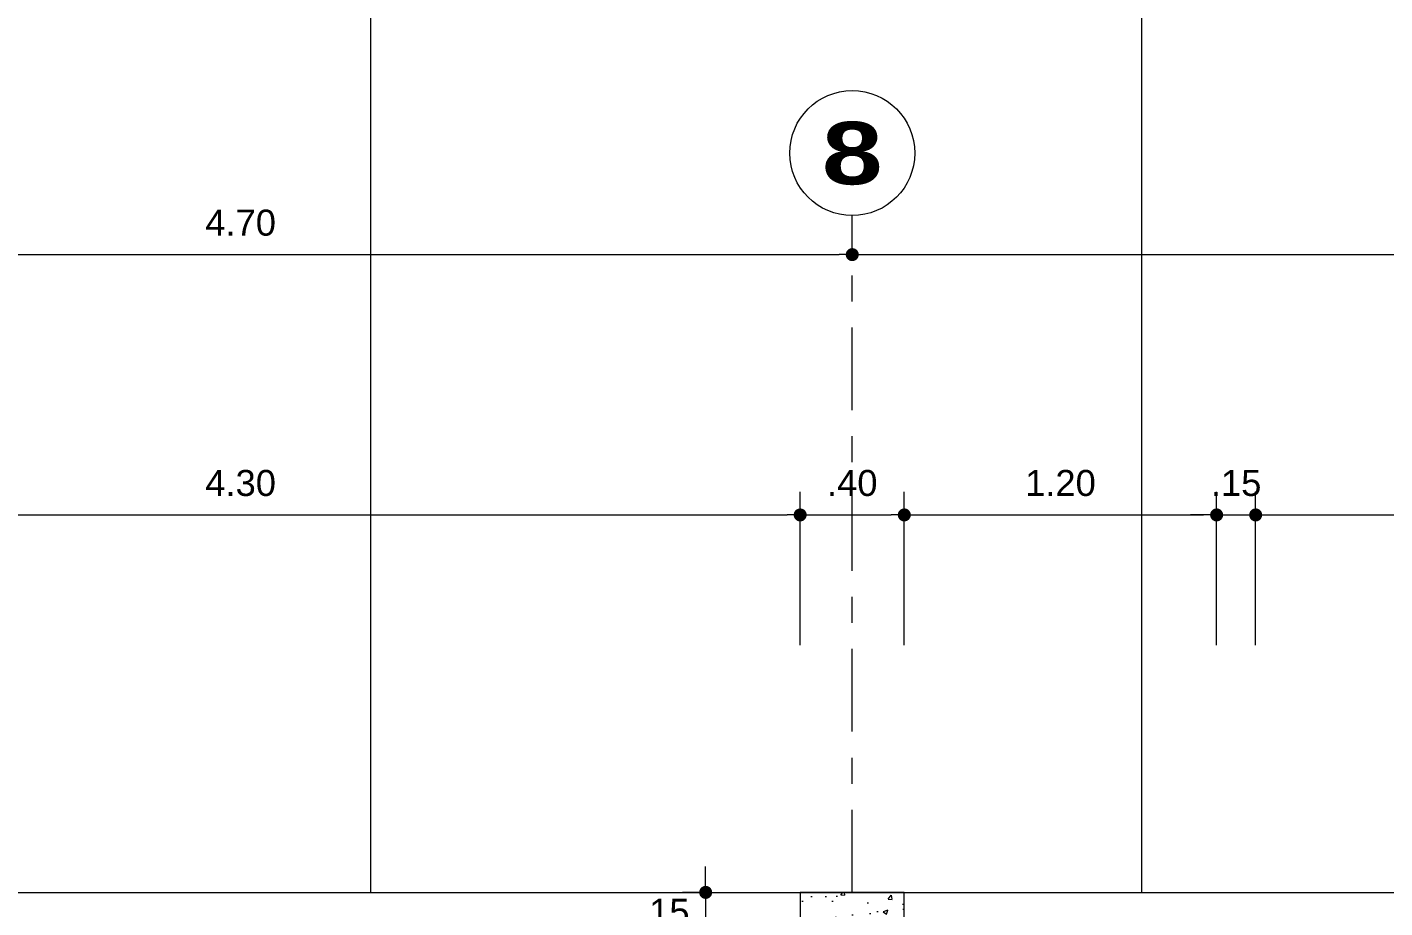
# Model space of a CAD drawing. Header units: millimetres. Extents: x 2178 to 2304, y 1220 to 1359.
# Drawn here: x 2195.31 to 2200.52, y 1343.91 to 1347.29 of the extents above; entities that cross this region are included whole.
import ezdxf
from ezdxf.enums import TextEntityAlignment as Align

# ---------------------------------------------------------------- set-up
doc = ezdxf.new("R2010")
doc.units = ezdxf.units.MM
doc.linetypes.add('CENTER', pattern=[50.800000000000004, 31.75, -6.35, 6.35, -6.35])
doc.layers.get('0').update_dxf_attribs({"lineweight": 0})
for name, color, linetype, lineweight in [('COTAS', 40, 'Continuous', 20), ('Ejes22', 50, 'CENTER', 9), ('PLUMA 7', 10, 'Continuous', 0)]:
    doc.layers.add(name, color=color, linetype=linetype, lineweight=lineweight)
doc.layers.add('pisos....', color=7, linetype='Continuous', lineweight=5, true_color=0x7c7f7e)
doc.styles.add('ARIAL', font='arial.ttf')
doc.styles.add('ARIALCH', font='arialbd.ttf', dxfattribs={"width": 1.25})
doc.dimstyles.new('RPM 50', dxfattribs={"dimtxt": 0.1, "dimasz": 0.05, "dimexe": 0.08849999999999973, "dimexo": 0.1535, "dimgap": 0.07099999999999997, "dimtad": 2, "dimtih": 1, "dimtoh": 1, "dimzin": 4, "dimdsep": 46, "dimtxsty": 'ARIAL', "dimblk": 'DOT', "dimcen": 0.4, "dimdle": 0.25, "dimclrd": 8, "dimclre": 8, "dimclrt": 9, "dimadec": 0, "dimazin": 0, "dimtfac": 1, "dimtix": 1, "dimtmove": 0, "dimatfit": 3, "dimldrblk": 'DOT', "dimfxl": 0.5, "dimfxlon": 1, "dimlwd": 0, "dimlwe": 0, "dimarcsym": 0})

# ---------------------------------------------------------------- blocks, each defined once
blk = doc.blocks.new('_DOT')
at = {"color": 0, "linetype": 'ByBlock'}
blk.add_line((-0.5, 0), (-1, 0), dxfattribs=at)
at = {"color": 0, "linetype": 'ByBlock', "const_width": 0.5}
blk.add_lwpolyline([(-0.25, 0, 1), (0.25, 0, 1)], format="xyb", close=True, dxfattribs=at)
blk = doc.blocks.new('*D1029')
at = {"color": 8, "lineweight": 0, "transparency": 16777216}
for p, q in [((2193.77631320559, 1346.419712895097), (2193.77631320559, 1346.508212895097)), ((2198.47631320559, 1346.419712895097), (2198.47631320559, 1346.508212895097)), ((2193.82631320559, 1346.419712895097), (2198.42631320559, 1346.419712895097))]:
    blk.add_line(p, q, dxfattribs=at)
at = {"layer": 'Defpoints', "color": 0, "transparency": 16777216}
for p in [(2193.77631320559, 1346.419712895096), (2198.47631320559, 1346.419712895096), (2198.47631320559, 1346.419712895097)]:
    blk.add_point(p, dxfattribs=at)
at = {"color": 8, "lineweight": 0, "transparency": 16777216, "xscale": 0.05, "yscale": 0.05, "zscale": 0.05, "rotation": 180}
blk.add_blockref('_DOT', (2193.77631320559, 1346.419712895097), dxfattribs=at)
at = {"color": 8, "lineweight": 0, "transparency": 16777216, "xscale": 0.05, "yscale": 0.05, "zscale": 0.05}
blk.add_blockref('_DOT', (2198.47631320559, 1346.419712895097), dxfattribs=at)
at = {"color": 9, "transparency": 16777216, "insert": (2196.12631320559, 1346.541770193869), "char_height": 0.1, "attachment_point": 5, "style": 'ARIAL'}
blk.add_mtext('4.70', dxfattribs=at)
blk = doc.blocks.new('*D1030')
at = {"color": 8, "lineweight": 0, "transparency": 16777216}
for p, q in [((2198.47631320559, 1346.419712895097), (2198.47631320559, 1346.508212895097)), ((2203.32631320559, 1346.419712895097), (2203.32631320559, 1346.508212895097)), ((2198.526313205591, 1346.419712895097), (2203.27631320559, 1346.419712895097))]:
    blk.add_line(p, q, dxfattribs=at)
at = {"layer": 'Defpoints', "color": 0, "transparency": 16777216}
for p in [(2198.47631320559, 1346.419712895096), (2203.32631320559, 1346.419712895096), (2203.32631320559, 1346.419712895097)]:
    blk.add_point(p, dxfattribs=at)
at = {"color": 8, "lineweight": 0, "transparency": 16777216, "xscale": 0.05, "yscale": 0.05, "zscale": 0.05, "rotation": 180}
blk.add_blockref('_DOT', (2198.47631320559, 1346.419712895097), dxfattribs=at)
at = {"color": 8, "lineweight": 0, "transparency": 16777216, "xscale": 0.05, "yscale": 0.05, "zscale": 0.05}
blk.add_blockref('_DOT', (2203.32631320559, 1346.419712895097), dxfattribs=at)
at = {"color": 9, "transparency": 16777216, "insert": (2200.901313205591, 1346.541770193869), "char_height": 0.1, "attachment_point": 5, "style": 'ARIAL'}
blk.add_mtext('4.85', dxfattribs=at)
blk = doc.blocks.new('*D1058')
at = {"color": 8, "lineweight": 0, "transparency": 16777216}
for p, q in [((2193.97631320559, 1344.919712895096), (2193.97631320559, 1345.508212895096)), ((2198.27631320559, 1344.919712895096), (2198.27631320559, 1345.508212895096)), ((2194.026313205591, 1345.419712895096), (2198.22631320559, 1345.419712895096))]:
    blk.add_line(p, q, dxfattribs=at)
at = {"layer": 'Defpoints', "color": 0, "transparency": 16777216}
for p in [(2198.27631320559, 1345.419712895096), (2193.97631320559, 1343.969712895096), (2198.27631320559, 1343.969712895096)]:
    blk.add_point(p, dxfattribs=at)
at = {"color": 8, "lineweight": 0, "transparency": 16777216, "xscale": 0.05, "yscale": 0.05, "zscale": 0.05, "rotation": 180}
blk.add_blockref('_DOT', (2193.97631320559, 1345.419712895096), dxfattribs=at)
at = {"color": 8, "lineweight": 0, "transparency": 16777216, "xscale": 0.05, "yscale": 0.05, "zscale": 0.05}
blk.add_blockref('_DOT', (2198.27631320559, 1345.419712895096), dxfattribs=at)
at = {"color": 9, "transparency": 16777216, "insert": (2196.12631320559, 1345.541804300281), "char_height": 0.1, "attachment_point": 5, "style": 'ARIAL'}
blk.add_mtext('4.30', dxfattribs=at)
blk = doc.blocks.new('*D1059')
at = {"color": 8, "lineweight": 0, "transparency": 16777216}
for p, q in [((2198.27631320559, 1344.919712895096), (2198.27631320559, 1345.508212895096)), ((2198.67631320559, 1344.919712895096), (2198.67631320559, 1345.508212895096)), ((2198.32631320559, 1345.419712895096), (2198.62631320559, 1345.419712895096))]:
    blk.add_line(p, q, dxfattribs=at)
at = {"layer": 'Defpoints', "color": 0, "transparency": 16777216}
for p in [(2198.67631320559, 1345.419712895096), (2198.27631320559, 1343.969712895096), (2198.67631320559, 1343.969712895096)]:
    blk.add_point(p, dxfattribs=at)
at = {"color": 8, "lineweight": 0, "transparency": 16777216, "xscale": 0.05, "yscale": 0.05, "zscale": 0.05, "rotation": 180}
blk.add_blockref('_DOT', (2198.27631320559, 1345.419712895096), dxfattribs=at)
at = {"color": 8, "lineweight": 0, "transparency": 16777216, "xscale": 0.05, "yscale": 0.05, "zscale": 0.05}
blk.add_blockref('_DOT', (2198.67631320559, 1345.419712895096), dxfattribs=at)
at = {"color": 9, "transparency": 16777216, "insert": (2198.47631320559, 1345.541770193869), "char_height": 0.1, "attachment_point": 5, "style": 'ARIAL'}
blk.add_mtext('.40', dxfattribs=at)
blk = doc.blocks.new('*D1060')
at = {"color": 8, "lineweight": 0, "transparency": 16777216}
for p, q in [((2198.67631320559, 1344.919712895096), (2198.67631320559, 1345.508212895096)), ((2199.87631320559, 1344.919712895096), (2199.87631320559, 1345.508212895096)), ((2198.72631320559, 1345.419712895096), (2199.82631320559, 1345.419712895096))]:
    blk.add_line(p, q, dxfattribs=at)
at = {"layer": 'Defpoints', "color": 0, "transparency": 16777216}
for p in [(2199.87631320559, 1345.419712895096), (2198.67631320559, 1343.969712895096), (2199.87631320559, 1343.819712895096)]:
    blk.add_point(p, dxfattribs=at)
at = {"color": 8, "lineweight": 0, "transparency": 16777216, "xscale": 0.05, "yscale": 0.05, "zscale": 0.05, "rotation": 180}
blk.add_blockref('_DOT', (2198.67631320559, 1345.419712895096), dxfattribs=at)
at = {"color": 8, "lineweight": 0, "transparency": 16777216, "xscale": 0.05, "yscale": 0.05, "zscale": 0.05}
blk.add_blockref('_DOT', (2199.87631320559, 1345.419712895096), dxfattribs=at)
at = {"color": 9, "transparency": 16777216, "insert": (2199.27631320559, 1345.541770193869), "char_height": 0.1, "attachment_point": 5, "style": 'ARIAL'}
blk.add_mtext('1.20', dxfattribs=at)
blk = doc.blocks.new('*D1061')
at = {"color": 8, "lineweight": 0, "transparency": 16777216}
for p, q in [((2199.87631320559, 1344.919712895096), (2199.87631320559, 1345.508212895096)), ((2200.026313205591, 1344.919712895096), (2200.026313205591, 1345.508212895096)), ((2199.82631320559, 1345.419712895096), (2199.77631320559, 1345.419712895096)), ((2199.87631320559, 1345.419712895096), (2200.026313205591, 1345.419712895096)), ((2200.076313205591, 1345.419712895096), (2200.126313205591, 1345.419712895096))]:
    blk.add_line(p, q, dxfattribs=at)
at = {"layer": 'Defpoints', "color": 0, "transparency": 16777216}
for p in [(2200.026313205591, 1345.419712895096), (2199.87631320559, 1343.819712895096), (2200.026313205591, 1343.826601444427)]:
    blk.add_point(p, dxfattribs=at)
at = {"color": 8, "lineweight": 0, "transparency": 16777216, "xscale": 0.05, "yscale": 0.05, "zscale": 0.05}
blk.add_blockref('_DOT', (2199.87631320559, 1345.419712895096), dxfattribs=at)
at = {"color": 8, "lineweight": 0, "transparency": 16777216, "xscale": 0.05, "yscale": 0.05, "zscale": 0.05, "rotation": 180}
blk.add_blockref('_DOT', (2200.026313205591, 1345.419712895096), dxfattribs=at)
at = {"color": 9, "transparency": 16777216, "insert": (2199.95131320559, 1345.541770193869), "char_height": 0.1, "attachment_point": 5, "style": 'ARIAL'}
blk.add_mtext('.15', dxfattribs=at)
blk = doc.blocks.new('*D1062')
at = {"color": 8, "lineweight": 0, "transparency": 16777216}
for p, q in [((2200.026313205591, 1344.919712895096), (2200.026313205591, 1345.508212895096)), ((2203.12631320559, 1344.919712895096), (2203.12631320559, 1345.508212895096)), ((2200.076313205591, 1345.419712895096), (2203.07631320559, 1345.419712895096))]:
    blk.add_line(p, q, dxfattribs=at)
at = {"layer": 'Defpoints', "color": 0, "transparency": 16777216}
for p in [(2203.12631320559, 1345.419712895096), (2203.12631320559, 1343.969712895096), (2200.026313205591, 1343.826601444427)]:
    blk.add_point(p, dxfattribs=at)
at = {"color": 8, "lineweight": 0, "transparency": 16777216, "xscale": 0.05, "yscale": 0.05, "zscale": 0.05, "rotation": 180}
blk.add_blockref('_DOT', (2200.026313205591, 1345.419712895096), dxfattribs=at)
at = {"color": 8, "lineweight": 0, "transparency": 16777216, "xscale": 0.05, "yscale": 0.05, "zscale": 0.05}
blk.add_blockref('_DOT', (2203.12631320559, 1345.419712895096), dxfattribs=at)
at = {"color": 9, "transparency": 16777216, "insert": (2201.57631320559, 1345.541804300281), "char_height": 0.1, "attachment_point": 5, "style": 'ARIAL'}
blk.add_mtext('3.10', dxfattribs=at)
blk = doc.blocks.new('*D1014')
at = {"color": 8, "lineweight": 0, "transparency": 16777216}
for p, q in [((2197.913116901436, 1344.019712895097), (2197.913116901436, 1344.069712895097)), ((2197.913116901436, 1343.969712895097), (2197.824616901436, 1343.969712895097)), ((2197.913116901436, 1343.969712895097), (2197.913116901436, 1343.819712895097)), ((2197.913116901436, 1343.819712895097), (2197.824616901436, 1343.819712895097)), ((2197.913116901436, 1343.769712895097), (2197.913116901436, 1343.719712895097))]:
    blk.add_line(p, q, dxfattribs=at)
at = {"layer": 'Defpoints', "color": 0, "transparency": 16777216}
for p in [(2198.012114434737, 1343.969712895097), (2197.913116901436, 1343.819712895097), (2198.012114434737, 1343.819712895097)]:
    blk.add_point(p, dxfattribs=at)
at = {"color": 8, "lineweight": 0, "transparency": 16777216, "xscale": 0.05, "yscale": 0.05, "zscale": 0.05}
for p, rotation in [((2197.913116901436, 1343.969712895097), 270), ((2197.913116901436, 1343.819712895097), 90)]:
    blk.add_blockref('_DOT', p, dxfattribs=dict(at, rotation=rotation))
at = {"color": 9, "transparency": 16777216, "insert": (2197.754156464874, 1343.894712895096), "char_height": 0.1, "attachment_point": 5, "style": 'ARIAL'}
blk.add_mtext('.15', dxfattribs=at)

msp = doc.modelspace()

# ---------------------------------------------------------------- hatches: boundary and pattern name
h = msp.add_hatch()
h.set_pattern_fill('AR-B816', color=256)
h.set_pattern_definition([(0, (0, 0), (0, 203.2), []), (90, (0, 0), (-203.2, 203.2), [203.2, -203.2])])
h.paths.add_polyline_path([(2235.820127780556, 1354.823986271195), (2181.776313205592, 1354.82398627122), (2181.77631320559, 1348.969712895096), (2181.77631320559, 1344.148598333296, -0.648231519510081), (2182.176313205589, 1343.969712895096), (2184.77631320559, 1343.969712895096), (2184.77631320559, 1348.969712895096), (2184.77631320559, 1351.823986271249), (2232.176313205591, 1351.823986271249), (2235.820127780552, 1351.823986271246)])
h.paths.add_polyline_path([(2184.688438035058, 1345.437813850076), (2184.932639945017, 1345.437813850076), (2184.932639945017, 1345.643884791413), (2184.688438035058, 1345.643884791413)], flags=24)
h.paths.add_polyline_path([(2181.724983055522, 1343.789712895096), (2182.147643355658, 1343.789712895096), (2182.147643355658, 1344.149712895096), (2181.724983055522, 1344.149712895096)], flags=9)
h = msp.add_hatch()
h.set_pattern_fill('AR-CONC', color=256, scale=0.001)
h.set_pattern_definition([(49.99999999999999, (1019.093095671087, -426.9564722311436), (0.182184668996004, -0.01593908553890309), [0.01905, -0.20955]), (355, (1019.093095671087, -426.9564722311436), (-0.03524342142496934, 0.1910568452390352), [0.01524, -0.16764058417]), (100.4514447, (1019.108277678087, -426.9578004846437), (0.1469412470903533, 0.1751177519121951), [0.01619000879999999, -0.1780902445999999]), (46.18420000000001, (1019.093095671087, -426.9056722311436), (0.2710790408921299, -0.04204232793272715), [0.028575, -0.314325]), (96.63555760999992, (1019.115685571087, -426.9091757311437), (0.237404134051503, 0.2474261245977215), [0.02428502314, -0.26713560816]), (351.1841511700001, (1019.093095671087, -426.9056722311436), (0.237404134064977, 0.2474261245855326), [0.02285996707, -0.25145973192]), (21, (1019.118495671087, -426.9183722311436), (0.1516143912691325, -0.1022651981870876), [0.01905, -0.20955]), (326.0000000000001, (1019.118495671087, -426.9183722311436), (0.06180202834764707, 0.1841879661223193), [0.01524, -0.16764]), (71.45144499999999, (1019.131130203687, -426.9268943310435), (0.2134164192787162, 0.08192276888590524), [0.0161900088, -0.1780899376]), (37.50000000000001, (1019.093095671087, -426.9564722311436), (0.003088603250591816, 0.0845550388731531), [0, -0.165608, 0, -0.17018, 0, -0.168275]), (7.499999999999999, (1019.093095671087, -426.9564722311436), (0.06681966251030574, 0.1001805748181195), [0, -0.09702799999999999, 0, -0.161798, 0, -0.06413500000000001]), (327.5, (1019.036453671087, -426.9564722311436), (0.1355905951668714, -0.005728743992673458), [0, -0.0635, 0, -0.19812, 0, -0.26289]), (317.5, (1019.011053671087, -426.9564722311436), (0.148129181386018, 0.02542649103333302), [0, -0.08255, 0, -0.131572, 0, -0.18669])])
h.paths.add_polyline_path([(2198.67631320559, 1342.069712895096), (2198.67631320559, 1342.419712895096), (2198.67631320559, 1343.719712895096), (2198.67631320559, 1343.969712895096), (2198.27631320559, 1343.969712895096), (2198.27631320559, 1343.719712895096), (2198.52631320559, 1343.719712895096), (2198.52631320559, 1341.819712895096), (2198.92631320559, 1341.819712895096), (2198.92631320559, 1342.069712895096)])
at = {"layer": 'pisos....'}
h = msp.add_hatch(dxfattribs=at)
h.set_pattern_fill('AR-B816C', color=256, scale=0.001)
h.set_pattern_definition([(0, (0, 0), (0.2032, 0.2032), [0.396875, -0.009525]), (0, (-0.2032, 0.009525), (0.2032, 0.2032), [0.396875, -0.009525]), (90, (0, 0), (-0.2032, 0.2032), [-0.212725, 0.193675]), (90, (-0.009525, 0), (-0.2032, 0.2032), [-0.212725, 0.193675])])
h.paths.add_polyline_path([(2184.688438035058, 1345.437813850076), (2184.932639945017, 1345.437813850076), (2184.932639945017, 1345.643884791413), (2184.688438035058, 1345.643884791413)], flags=24)
edge = h.paths.add_edge_path()
edge.add_arc((2183.276313205592, 1353.32398627122), 1.5, 89.99999999994789, 180)
edge.add_line((2181.776313205592, 1353.32398627122), (2181.77631320559, 1344.148598333296))
edge.add_arc((2181.93631320559, 1343.969712895096), 0.2400000000001155, 5.4285465012071654e-11, 131.8103148957074, ccw=False)
edge.add_line((2182.176313205589, 1343.969712895096), (2184.77631320559, 1343.969712895096))
edge.add_line((2184.77631320559, 1343.969712895096), (2184.77631320559, 1348.969712895096))
edge.add_line((2184.77631320559, 1348.969712895096), (2184.77631320559, 1351.823986271249))
edge.add_line((2184.77631320559, 1351.823986271249), (2232.176313205591, 1351.823986271249))
edge.add_line((2232.176313205591, 1351.823986271249), (2235.820127780552, 1351.823986271246))
edge.add_line((2235.820127780552, 1351.823986271246), (2235.820127780556, 1354.823986271195))
edge.add_line((2235.820127780556, 1354.823986271195), (2183.276313205593, 1354.82398627122))

# ---------------------------------------------------------------- linework, layer by layer
for points in [[(2196.62631320559, 1343.969712895096), (2196.62631320559, 1348.969712895096), (2196.62631320559, 1351.823986271249)], [(2199.58881320559, 1343.969712895096), (2199.58881320559, 1348.969712895096), (2199.58881320559, 1351.823986271249)]]:
    msp.add_lwpolyline(points)
at = {"layer": 'COTAS'}
msp.add_circle((2198.47631320559, 1346.809712895096), 0.24, dxfattribs=at)
at = {"layer": 'Ejes22', "linetype": 'CENTER', "lineweight": 9, "ltscale": 0.01}
msp.add_lwpolyline([(2198.47631320559, 1343.969712895096), (2198.47631320559, 1346.569712895096)], dxfattribs=at)
at = {"layer": 'PLUMA 7'}
for points in [[(2193.57631320559, 1343.969712895096), (2212.375280365475, 1343.969712895096)], [(2198.67631320559, 1343.719712895096), (2198.67631320559, 1343.969712895096), (2198.27631320559, 1343.969712895096), (2198.27631320559, 1343.719712895096), (2198.52631320559, 1343.719712895096)]]:
    msp.add_lwpolyline(points, dxfattribs=at)

# ---------------------------------------------------------------- texts
at = {"layer": 'COTAS', "style": 'ARIALCH', "width": 1.25}
msp.add_attdef('8', text='LETRAONUMERO', height=0.24, dxfattribs=at).set_placement((2198.47631320559, 1346.809712895096), align=Align.MIDDLE_CENTER)

# ---------------------------------------------------------------- dimensions: what is measured, and where the dimension line sits
for base, p1, p2, picture, middle in [((2198.47631320559, 1346.419712895097), (2193.77631320559, 1346.419712895096), (2198.47631320559, 1346.419712895096), '*D1029', (2196.12631320559, 1346.541770193869)), ((2203.32631320559, 1346.419712895097), (2198.47631320559, 1346.419712895096), (2203.32631320559, 1346.419712895096), '*D1030', (2200.901313205591, 1346.541770193869)), ((2198.27631320559, 1345.419712895096), (2193.97631320559, 1343.969712895096), (2198.27631320559, 1343.969712895096), '*D1058', (2196.12631320559, 1345.541804300281)), ((2198.67631320559, 1345.419712895096), (2198.27631320559, 1343.969712895096), (2198.67631320559, 1343.969712895096), '*D1059', (2198.47631320559, 1345.541770193869)), ((2199.87631320559, 1345.419712895096), (2198.67631320559, 1343.969712895096), (2199.87631320559, 1343.819712895096), '*D1060', (2199.27631320559, 1345.541770193869)), ((2200.026313205591, 1345.419712895096), (2199.87631320559, 1343.819712895096), (2200.026313205591, 1343.826601444427), '*D1061', (2199.95131320559, 1345.541770193869)), ((2203.12631320559, 1345.419712895096), (2200.026313205591, 1343.826601444427), (2203.12631320559, 1343.969712895096), '*D1062', (2201.57631320559, 1345.541804300281))]:
    dim = msp.add_linear_dim(base=base, p1=p1, p2=p2, dimstyle='RPM 50', override={"dimtmove": 1})
    dim.commit()
    dim.dimension.update_dxf_attribs({"geometry": picture, "text_midpoint": middle})
dim = msp.add_linear_dim(base=(2197.913116901436, 1343.819712895097), p1=(2198.012114434736, 1343.969712895096), p2=(2198.012114434736, 1343.819712895096), angle=90, dimstyle='RPM 50')
dim.commit()
dim.dimension.update_dxf_attribs({"geometry": '*D1014', "text_midpoint": (2197.754156464874, 1343.894712895096)})

doc.saveas('drawing.dxf')
